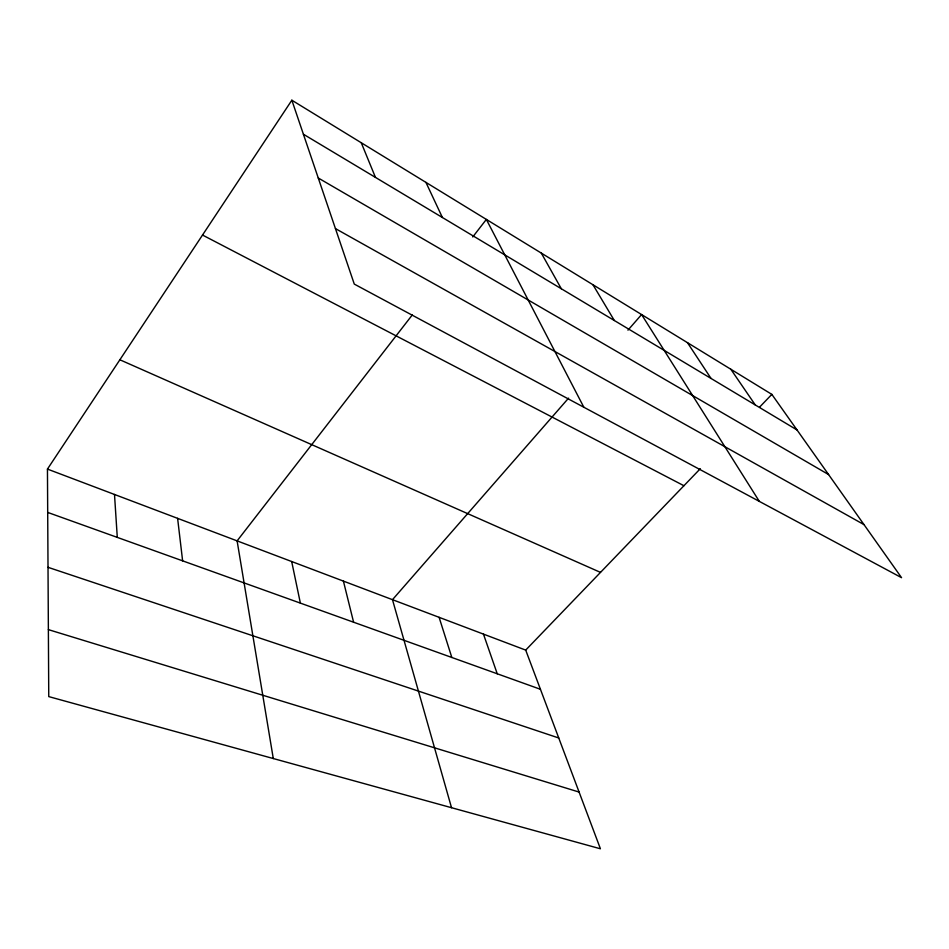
<?xml version="1.0" encoding="UTF-8"?>
<svg xmlns="http://www.w3.org/2000/svg" width="949" height="949" viewBox="0 0 949 949"><rect width="100%" height="100%" fill="white"/><g stroke="black" fill="none" stroke-linecap="round" stroke-linejoin="round"><path stroke-width="1.42" d="M47.45 469.091L525.699 650.101L600.42 848.786L48.755 696.602L47.45 469.091L291.853 100.214L771.845 394.381L901.55 577.68L354.285 284.095L291.853 100.214M412.257 314.985L237.108 540.871L273.288 758.548M472.756 236.953L486.351 219.421L583.849 407.251M568.581 398.129L392.483 599.673L451.522 807.706M627.953 330.169L641.595 314.558L759.33 501.392M525.699 650.101L700.326 468.687M759.615 407.097L771.845 394.381M48.375 629.626L579.092 792.071M48.019 567.312L558.759 737.99M47.699 512.413L540.432 689.282M119.871 359.778L600.503 572.389M202.517 235.044L683.921 485.722M335.448 228.602L863.993 524.619M318.259 178.009L828.596 474.571M303.407 134.236L797.018 429.956M730.825 369.244L755.262 404.938M687.467 342.672L711.038 378.449M592.959 284.747L614.335 320.513M541.31 253.098L561.31 288.745M425.935 182.386L442.4 217.511M361.261 142.753L375.46 177.404M483.456 634.11L497.24 673.778M439.102 617.324L451.831 657.479M343.408 581.108L353.597 622.212M291.687 561.535L300.37 603.113M177.605 518.344L182.623 560.835M114.497 494.465L117.285 537.383"/></g></svg>
